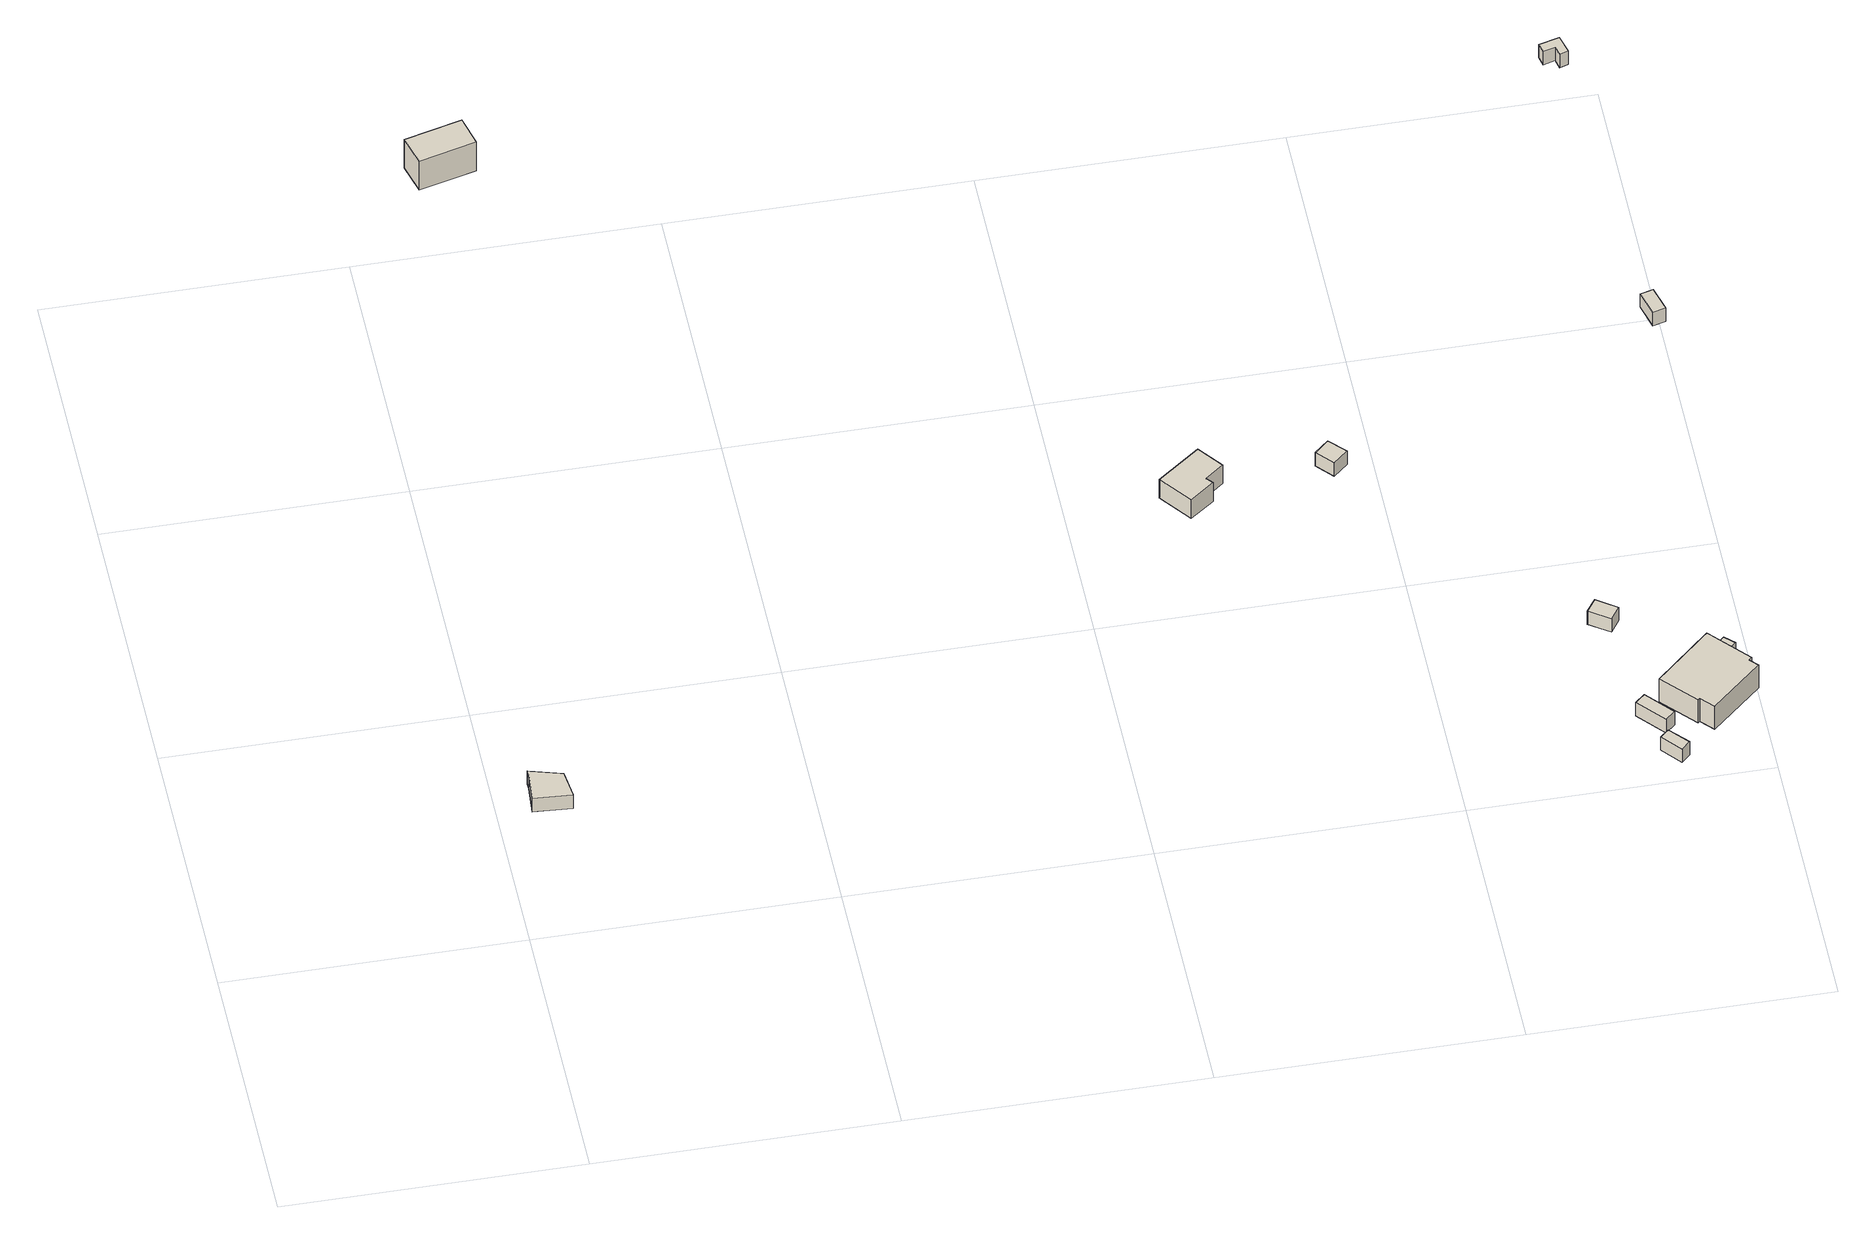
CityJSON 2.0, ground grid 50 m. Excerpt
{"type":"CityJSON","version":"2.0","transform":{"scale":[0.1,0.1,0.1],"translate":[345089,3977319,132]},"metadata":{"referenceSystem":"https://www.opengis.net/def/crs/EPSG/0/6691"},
"CityObjects":{
"building1":{"type":"Building","attributes":{"土砂災害警戒区域.現象区分":"1","土砂災害警戒区域.区域区分":"1","measuredHeight":3},"geometry":[{"type":"Solid","lod":"1","boundaries":[[[[0,1,2,3,4]],[[3,5,6,4]],[[2,7,5,3]],[[1,8,7,2]],[[0,9,8,1]],[[4,6,9,0]],[[5,7,8,9,6]]]]}]},
"building2":{"type":"Building","attributes":{"measuredHeight":7.8},"geometry":[{"type":"Solid","lod":"1","boundaries":[[[[10,11,12,13]],[[12,14,15,13]],[[11,16,14,12]],[[10,17,16,11]],[[13,15,17,10]],[[14,16,17,15]]]]}]},
"building3":{"type":"Building","attributes":{"measuredHeight":5.3},"geometry":[{"type":"Solid","lod":"1","boundaries":[[[[18,19,20,21,22,23]],[[22,24,25,23]],[[21,26,24,22]],[[20,27,26,21]],[[19,28,27,20]],[[18,29,28,19]],[[23,25,29,18]],[[24,26,27,28,29,25]]]]}]},
"building4":{"type":"Building","attributes":{"土砂災害警戒区域.現象区分":"2","土砂災害警戒区域.区域区分":"1","measuredHeight":3},"geometry":[{"type":"Solid","lod":"1","boundaries":[[[[30,31,32,33]],[[32,34,35,33]],[[31,36,34,32]],[[30,37,36,31]],[[33,35,37,30]],[[34,36,37,35]]]]}]},
"building5":{"type":"Building","attributes":{"土砂災害警戒区域.現象区分":"2","土砂災害警戒区域.区域区分":"1","measuredHeight":3},"geometry":[{"type":"Solid","lod":"1","boundaries":[[[[38,39,40,41]],[[40,42,43,41]],[[39,44,42,40]],[[38,45,44,39]],[[41,43,45,38]],[[42,44,45,43]]]]}]},
"building6":{"type":"Building","attributes":{"土砂災害警戒区域.現象区分":"2","土砂災害警戒区域.区域区分":"1","measuredHeight":3},"geometry":[{"type":"Solid","lod":"1","boundaries":[[[[46,47,48,49]],[[48,50,51,49]],[[47,52,50,48]],[[46,53,52,47]],[[49,51,53,46]],[[50,52,53,51]]]]}]},
"building7":{"type":"Building","attributes":{"土砂災害警戒区域.現象区分":"2","土砂災害警戒区域.区域区分":"1","measuredHeight":3},"geometry":[{"type":"Solid","lod":"1","boundaries":[[[[54,55,56,57]],[[56,58,59,57]],[[55,60,58,56]],[[54,61,60,55]],[[57,59,61,54]],[[58,60,61,59]]]]}]},
"building8":{"type":"Building","attributes":{"土砂災害警戒区域.現象区分":"2","土砂災害警戒区域.区域区分":"1","measuredHeight":7.2},"geometry":[{"type":"Solid","lod":"1","boundaries":[[[[62,63,64,65,66,67,68,69]],[[68,70,71,69]],[[67,72,70,68]],[[66,73,72,67]],[[65,74,73,66]],[[64,75,74,65]],[[63,76,75,64]],[[62,77,76,63]],[[69,71,77,62]],[[70,72,73,74,75,76,77,71]]]]}]},
"building9":{"type":"Building","attributes":{"土砂災害警戒区域.現象区分":"2","土砂災害警戒区域.区域区分":"1","measuredHeight":3},"geometry":[{"type":"Solid","lod":"1","boundaries":[[[[78,79,80,81]],[[80,82,83,81]],[[79,84,82,80]],[[78,85,84,79]],[[81,83,85,78]],[[82,84,85,83]]]]}]},
"building10":{"type":"Building","attributes":{"土砂災害警戒区域.現象区分":"2","土砂災害警戒区域.区域区分":"1","measuredHeight":3},"geometry":[{"type":"Solid","lod":"1","boundaries":[[[[86,87,88,89]],[[88,90,91,89]],[[87,92,90,88]],[[86,93,92,87]],[[89,91,93,86]],[[90,92,93,91]]]]}]},
"building11":{"type":"Building","attributes":{"measuredHeight":3},"geometry":[{"type":"Solid","lod":"1","boundaries":[[[[94,95,96,97,98,99]],[[98,100,101,99]],[[97,102,100,98]],[[96,103,102,97]],[[95,104,103,96]],[[94,105,104,95]],[[99,101,105,94]],[[100,102,103,104,105,101]]]]}]}
},
"vertices":[
[65,55,282],[71,5,282],[6,10,282],[10,61,282],[10,71,282],[10,61,312],[10,71,312],[6,10,312],[71,5,312],[65,55,312],
[125,1096,607],[29,1071,607],[15,1123,607],[112,1148,607],[15,1123,672],[112,1148,672],[29,1071,672],[125,1096,672],
[1114,549,229],[1186,603,229],[1218,561,229],[1187,537,229],[1196,526,229],[1155,495,229],[1196,526,271],[1155,495,271],[1187,537,271],[1218,561,271],[1186,603,271],[1114,549,271],
[1402,644,176],[1428,616,176],[1403,594,176],[1378,622,176],[1403,594,206],[1378,622,206],[1428,616,206],[1402,644,206],
[1815,155,18],[1855,109,18],[1838,94,18],[1798,140,18],[1838,94,48],[1798,140,48],[1855,109,48],[1815,155,48],
[1840,85,4],[1868,53,4],[1853,39,4],[1825,72,4],[1853,39,34],[1825,72,34],[1868,53,34],[1840,85,34],
[1811,347,21],[1795,324,21],[1761,348,21],[1777,371,21],[1761,348,51],[1777,371,51],[1795,324,51],[1811,347,51],
[1933,248,18],[1992,182,18],[1987,177,18],[2000,163,18],[1915,87,18],[1895,109,18],[1892,106,18],[1840,163,18],[1892,106,70],[1840,163,70],[1895,109,70],[1915,87,70],[2000,163,70],[1987,177,70],[1992,182,70],[1933,248,70],
[1961,254,19],[1977,238,19],[1965,226,19],[1949,243,19],[1965,226,49],[1949,243,49],[1977,238,49],[1961,254,49],
[1986,972,72],[1998,928,72],[1976,922,72],[1964,966,72],[1976,922,102],[1964,966,102],[1998,928,102],[1986,972,102],
[1918,1398,223],[1926,1366,223],[1911,1361,223],[1907,1378,223],[1887,1372,223],[1883,1389,223],[1887,1372,253],[1883,1389,253],[1907,1378,253],[1911,1361,253],[1926,1366,253],[1918,1398,253]
]}
